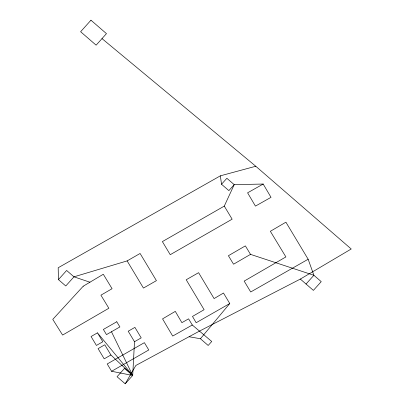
<?xml version="1.0" encoding="UTF-8"?>
<svg xmlns="http://www.w3.org/2000/svg" width="404" height="404" viewBox="0 0 404 404"><rect width="100%" height="100%" fill="white"/><g stroke="black" fill="none" stroke-linecap="round" stroke-linejoin="round"><path stroke-width="0.61" d="M111.6 371.281L148.768 349.965L144.379 342.653L107.212 363.974L111.6 371.281L132.704 375.452L124.548 368.377L117.059 376.73L125.215 383.8L132.704 375.452L134.502 341.713L128.204 331.219L134.906 327.376L141.203 337.87L134.502 341.713M224.286 206.101L232.138 219.185L170.241 254.687L162.383 241.602L224.286 206.101L234.209 184.653L263.176 184.042L271.018 197.329L255.439 206.111L247.596 192.824L263.176 184.042M125.215 383.8L135.86 365.463L199.142 331.275L300.334 279.073L351.228 248.995L255.782 166.256L102.005 38.607M229.765 303.53L196.157 322.73L192.486 316.433L204.111 309.696L186.209 279.765L198.596 272.68L214.095 298.581L223.483 293.026L229.765 303.53L200.419 338.744L189.158 336.754M127.134 260.903L143.445 288.077L156.409 280.644L140.097 253.47L127.134 260.903L73.972 276.831L65.771 285.976L58.428 279.613L66.63 270.468L73.972 276.831L89.925 282.219M221.518 184.249L226.866 178.285L234.209 184.653L228.861 190.617L221.518 184.249L220.367 175.831L255.782 166.256M306.045 284.022L313.888 275.276L308.156 259.242L285.911 222.18L270.352 231.3L285.891 256.929L244.173 281.103L250.707 291.986L308.156 259.242M250.515 254.368L233.552 264.206L228.401 255.717L245.364 245.879L250.515 254.368L313.888 275.276L321.231 281.639L313.383 290.385L300.334 279.073M97.47 332.846L91.062 336.522L96.41 345.435L102.818 341.759L97.47 332.846L132.704 375.452L111.474 331.76M110.908 354.995L104.207 358.838L98.081 348.632L104.782 344.789L110.908 354.995L132.704 375.452M220.367 175.831L58.191 267.746L58.428 279.613M192.294 325.013L172.69 336.062L162.565 318.872L175.301 311.378L181.886 322.675L188.582 318.832L192.294 325.013L211.736 341.486L208.171 345.46L200.419 338.744M90.961 20.2L80.623 31.729L96.122 45.167L106.464 33.638L90.961 20.2M83.224 286.209L52.773 319.377L62.61 335.067L108.853 308.252L100.919 295.178L112.075 288.709L103.303 274.255L83.224 286.209M116.781 321.756L103.379 329.442L106.484 334.618L119.887 326.932L116.781 321.756"/></g></svg>
